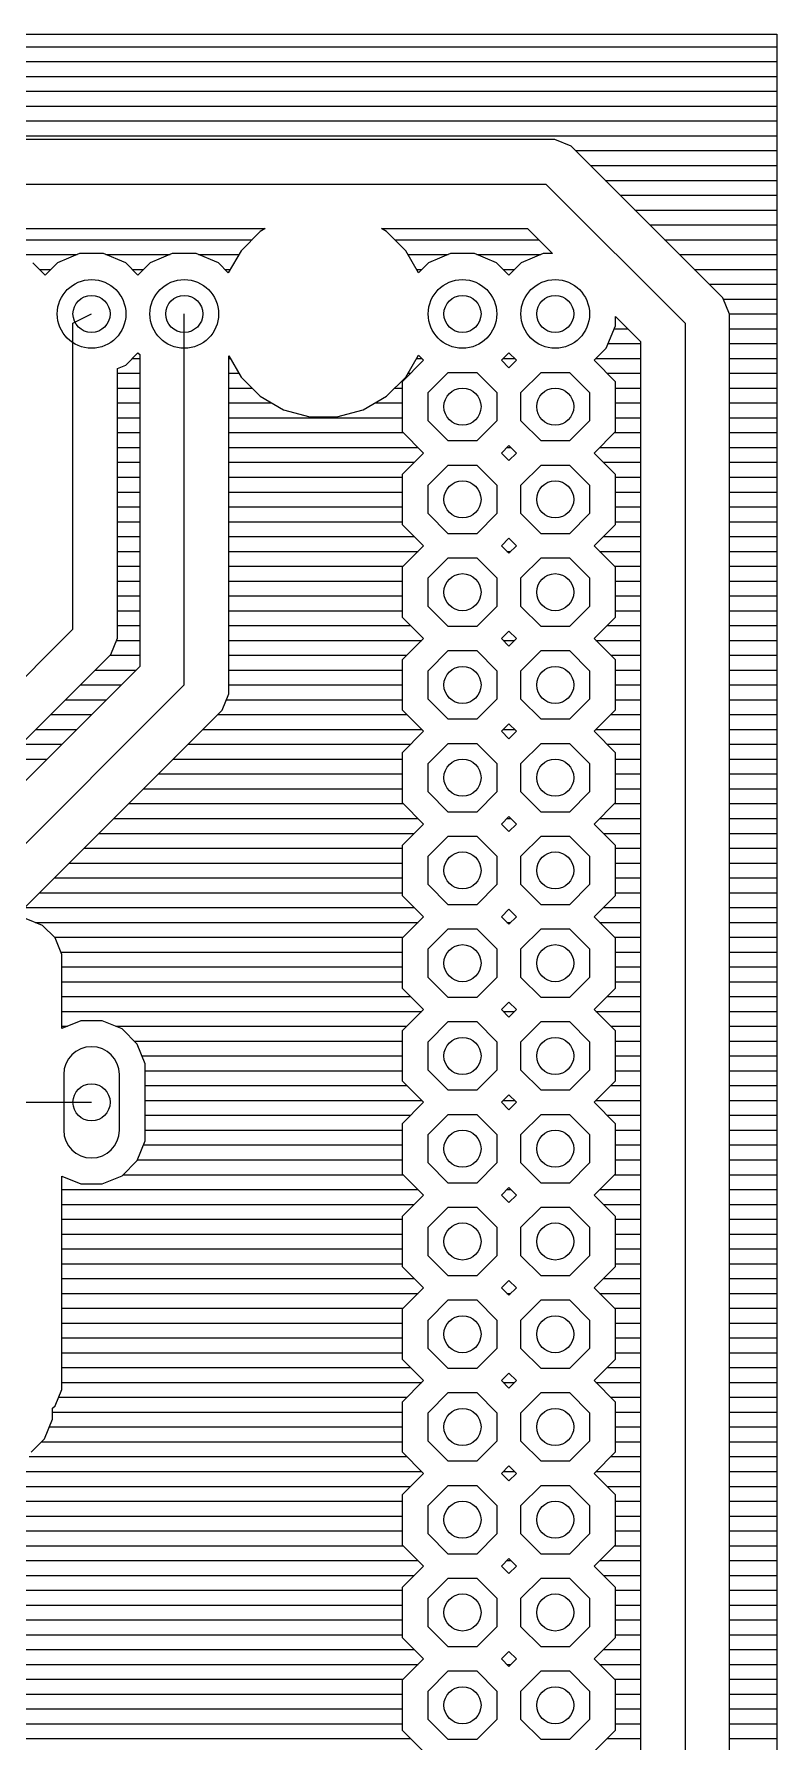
# Model space of a CAD drawing. Extents: x 1 to 104, y 1 to 79.
# Drawn here: x 83.52 to 103.86, y 32.02 to 78.78 of the extents above; entities that cross this region are included whole.
import ezdxf

# ---------------------------------------------------------------- set-up
doc = ezdxf.new("R2010")
doc.units = 0
for name, color, linetype in [('16', 174, 'CONTINUOUS'), ('17', 94, 'CONTINUOUS'), ('44', 250, 'CONTINUOUS')]:
    doc.layers.add(name, color=color, linetype=linetype)

# ---------------------------------------------------------------- blocks, each defined once
blk = doc.blocks.new('ROUNDP')
blk.add_circle((0, 0), 0.5)
blk = doc.blocks.new('OCTAGONP')
blk.add_lwpolyline([(-0.5, -0.2071), (-0.5, 0.2071), (-0.2071, 0.5), (0.2071, 0.5), (0.5, 0.2071), (0.5, -0.2071), (0.2071, -0.5), (-0.2071, -0.5)], close=True)
blk = doc.blocks.new('LONGP100')
blk.add_lwpolyline([(-0.5, -0.5), (0.5, -0.5, 1), (0.5, 0.5), (-0.5, 0.5, 1)], format="xyb", close=True)

msp = doc.modelspace()

# ---------------------------------------------------------------- linework, layer by layer
at = {"layer": '16'}
for p, q in [((1.2192, 78.7808), (103.8608, 78.7808)), ((103.8608, 78.7808), (103.8608, 1.2192)), ((1.2192, 78.4352), (103.8608, 78.4352)), ((1.2192, 78.0288), (103.8608, 78.0288)), ((1.2192, 77.6224), (103.8608, 77.6224)), ((45.6662, 77.216), (103.8608, 77.216)), ((46.0726, 76.8096), (103.8608, 76.8096)), ((46.479, 76.4032), (103.8608, 76.4032)), ((46.8854, 75.9968), (103.8608, 75.9968)), ((97.7785, 75.8952), (54.6215, 75.8952)), ((98.2266, 75.7096), (97.7785, 75.8952)), ((98.5696, 75.3666), (98.2266, 75.7096)), ((98.3458, 75.5904), (103.8608, 75.5904)), ((102.3796, 71.5566), (98.5696, 75.3666)), ((98.7522, 75.184), (103.8608, 75.184)), ((54.864, 74.676), (97.536, 74.676)), ((97.536, 74.676), (101.346, 70.866)), ((99.1586, 74.7776), (103.8608, 74.7776)), ((99.565, 74.3712), (103.8608, 74.3712)), ((99.9714, 73.9648), (103.8608, 73.9648)), ((55.369, 73.4568), (89.8491, 73.4568)), ((89.8491, 73.4568), (89.709, 73.3759)), ((93.171, 73.3759), (93.0309, 73.4568)), ((93.0309, 73.4568), (97.031, 73.4568)), ((97.031, 73.4568), (97.7168, 72.771)), ((100.3778, 73.5584), (103.8608, 73.5584)), ((55.0642, 73.152), (89.4851, 73.152)), ((89.709, 73.3759), (89.1841, 72.851)), ((93.6959, 72.851), (93.171, 73.3759)), ((93.3949, 73.152), (97.3358, 73.152)), ((100.7842, 73.152), (103.8608, 73.152)), ((82.9397, 72.7456), (84.7003, 72.7456)), ((83.82, 72.1849), (83.4852, 72.5196)), ((84.1548, 72.5196), (83.82, 72.1849)), ((84.7616, 72.771), (84.1548, 72.5196)), ((85.4184, 72.771), (84.7616, 72.771)), ((86.0252, 72.5196), (85.4184, 72.771)), ((85.4797, 72.7456), (87.2403, 72.7456)), ((86.36, 72.1849), (86.0252, 72.5196)), ((86.6948, 72.5196), (86.36, 72.1849)), ((87.3016, 72.771), (86.6948, 72.5196)), ((87.9584, 72.771), (87.3016, 72.771)), ((88.5652, 72.5196), (87.9584, 72.771)), ((88.0197, 72.7456), (89.1232, 72.7456)), ((88.8363, 72.2486), (88.5652, 72.5196)), ((89.1841, 72.851), (88.8363, 72.2486)), ((94.0437, 72.2486), (93.6959, 72.851)), ((93.7568, 72.7456), (94.8603, 72.7456)), ((94.3148, 72.5196), (94.0437, 72.2486)), ((94.9216, 72.771), (94.3148, 72.5196)), ((95.5784, 72.771), (94.9216, 72.771)), ((96.1852, 72.5196), (95.5784, 72.771)), ((95.6397, 72.7456), (97.4003, 72.7456)), ((96.52, 72.1849), (96.1852, 72.5196)), ((96.8548, 72.5196), (96.52, 72.1849)), ((97.4616, 72.771), (96.8548, 72.5196)), ((97.7168, 72.771), (97.4616, 72.771)), ((101.1906, 72.7456), (103.8608, 72.7456)), ((83.6657, 72.3392), (83.9743, 72.3392)), ((86.2057, 72.3392), (86.5143, 72.3392)), ((88.7457, 72.3392), (88.8886, 72.3392)), ((93.9914, 72.3392), (94.1343, 72.3392)), ((96.3657, 72.3392), (96.6743, 72.3392)), ((101.597, 72.3392), (103.8608, 72.3392)), ((102.0034, 71.9328), (103.8608, 71.9328)), ((102.5652, 71.1085), (102.3796, 71.5566)), ((84.582, 70.866), (85.09, 71.12)), ((87.63, 60.96), (87.63, 71.12)), ((102.3921, 71.5264), (103.8608, 71.5264)), ((102.5604, 71.12), (103.8608, 71.12)), ((102.5652, 21.0935), (102.5652, 71.1085)), ((84.582, 62.484), (84.582, 70.866)), ((99.1896, 70.1848), (99.441, 70.7916)), ((99.4087, 70.7136), (99.7742, 70.7136)), ((99.441, 70.7916), (99.441, 71.0468)), ((99.441, 71.0468), (100.1268, 70.361)), ((101.346, 70.866), (101.346, 21.336)), ((102.5652, 70.7136), (103.8608, 70.7136)), ((98.8549, 69.85), (99.1896, 70.1848)), ((99.2404, 70.3072), (100.1268, 70.3072)), ((100.1268, 70.361), (100.1268, 24.4509)), ((102.5652, 70.3072), (103.8608, 70.3072)), ((85.8012, 69.6276), (86.0252, 69.7203)), ((86.0252, 69.7203), (86.36, 70.0551)), ((86.2057, 69.9008), (86.4108, 69.9008)), ((86.36, 70.0551), (86.4108, 70.0043)), ((86.4108, 70.0043), (86.4108, 61.465)), ((88.8492, 60.7175), (88.8492, 69.969)), ((88.8492, 69.969), (89.1841, 69.389)), ((88.8492, 69.9008), (88.8886, 69.9008)), ((94.1851, 69.85), (93.599, 69.2639)), ((93.6959, 69.389), (94.0437, 69.9914)), ((93.9914, 69.9008), (94.1343, 69.9008)), ((94.0437, 69.9914), (94.1851, 69.85)), ((96.3149, 69.85), (96.52, 70.0551)), ((96.52, 69.6449), (96.3149, 69.85)), ((96.3657, 69.9008), (96.6743, 69.9008)), ((96.52, 70.0551), (96.7251, 69.85)), ((96.7251, 69.85), (96.52, 69.6449)), ((99.441, 69.2639), (98.8549, 69.85)), ((98.9057, 69.9008), (100.1268, 69.9008)), ((102.5652, 69.9008), (103.8608, 69.9008)), ((85.8012, 62.2415), (85.8012, 69.6276)), ((85.8012, 69.4944), (86.4108, 69.4944)), ((88.8492, 69.4944), (89.1232, 69.4944)), ((89.1841, 69.389), (89.709, 68.8641)), ((93.171, 68.8641), (93.6959, 69.389)), ((93.599, 69.2639), (93.599, 67.8961)), ((93.7568, 69.4944), (93.8295, 69.4944)), ((99.2105, 69.4944), (100.1268, 69.4944)), ((99.441, 67.8961), (99.441, 69.2639)), ((102.5652, 69.4944), (103.8608, 69.4944)), ((85.8012, 69.088), (86.4108, 69.088)), ((88.8492, 69.088), (89.485, 69.088)), ((89.709, 68.8641), (90.3518, 68.4929)), ((92.5282, 68.4929), (93.171, 68.8641)), ((93.395, 69.088), (93.599, 69.088)), ((99.441, 69.088), (100.1268, 69.088)), ((102.5652, 69.088), (103.8608, 69.088)), ((85.8012, 68.6816), (86.4108, 68.6816)), ((85.8012, 68.2752), (86.4108, 68.2752)), ((88.8492, 68.6816), (90.025, 68.6816)), ((88.8492, 68.2752), (93.599, 68.2752)), ((90.3518, 68.4929), (91.0688, 68.3008)), ((91.0688, 68.3008), (91.8112, 68.3008)), ((91.8112, 68.3008), (92.5282, 68.4929)), ((92.855, 68.6816), (93.599, 68.6816)), ((99.441, 68.6816), (100.1268, 68.6816)), ((99.441, 68.2752), (100.1268, 68.2752)), ((102.5652, 68.6816), (103.8608, 68.6816)), ((102.5652, 68.2752), (103.8608, 68.2752)), ((85.8012, 67.8688), (86.4108, 67.8688)), ((88.8492, 67.8688), (93.6263, 67.8688)), ((93.599, 67.8961), (94.1851, 67.31)), ((98.8549, 67.31), (99.441, 67.8961)), ((99.4137, 67.8688), (100.1268, 67.8688)), ((102.5652, 67.8688), (103.8608, 67.8688)), ((85.8012, 67.4624), (86.4108, 67.4624)), ((88.8492, 67.4624), (94.0327, 67.4624)), ((96.3149, 67.31), (96.52, 67.5151)), ((96.4673, 67.4624), (96.5727, 67.4624)), ((96.52, 67.5151), (96.7251, 67.31)), ((99.0073, 67.4624), (100.1268, 67.4624)), ((102.5652, 67.4624), (103.8608, 67.4624)), ((85.8012, 67.056), (86.4108, 67.056)), ((88.8492, 67.056), (93.9311, 67.056)), ((94.1851, 67.31), (93.599, 66.7239)), ((96.52, 67.1049), (96.3149, 67.31)), ((96.7251, 67.31), (96.52, 67.1049)), ((99.441, 66.7239), (98.8549, 67.31)), ((99.1089, 67.056), (100.1268, 67.056)), ((102.5652, 67.056), (103.8608, 67.056)), ((85.8012, 66.6496), (86.4108, 66.6496)), ((88.8492, 66.6496), (93.599, 66.6496)), ((93.599, 66.7239), (93.599, 65.3561)), ((99.441, 65.3561), (99.441, 66.7239)), ((99.441, 66.6496), (100.1268, 66.6496)), ((102.5652, 66.6496), (103.8608, 66.6496)), ((85.8012, 66.2432), (86.4108, 66.2432)), ((88.8492, 66.2432), (93.599, 66.2432)), ((99.441, 66.2432), (100.1268, 66.2432)), ((102.5652, 66.2432), (103.8608, 66.2432)), ((85.8012, 65.8368), (86.4108, 65.8368)), ((88.8492, 65.8368), (93.599, 65.8368)), ((99.441, 65.8368), (100.1268, 65.8368)), ((102.5652, 65.8368), (103.8608, 65.8368)), ((85.8012, 65.4304), (86.4108, 65.4304)), ((85.8012, 65.024), (86.4108, 65.024)), ((88.8492, 65.4304), (93.599, 65.4304)), ((88.8492, 65.024), (93.9311, 65.024)), ((93.599, 65.3561), (94.1851, 64.77)), ((98.8549, 64.77), (99.441, 65.3561)), ((99.1089, 65.024), (100.1268, 65.024)), ((99.441, 65.4304), (100.1268, 65.4304)), ((102.5652, 65.4304), (103.8608, 65.4304)), ((102.5652, 65.024), (103.8608, 65.024)), ((85.8012, 64.6176), (86.4108, 64.6176)), ((88.8492, 64.6176), (94.0327, 64.6176)), ((94.1851, 64.77), (93.599, 64.1839)), ((96.3149, 64.77), (96.52, 64.9751)), ((96.52, 64.5649), (96.3149, 64.77)), ((96.4673, 64.6176), (96.5727, 64.6176)), ((96.52, 64.9751), (96.7251, 64.77)), ((96.7251, 64.77), (96.52, 64.5649)), ((99.441, 64.1839), (98.8549, 64.77)), ((99.0073, 64.6176), (100.1268, 64.6176)), ((102.5652, 64.6176), (103.8608, 64.6176)), ((85.8012, 64.2112), (86.4108, 64.2112)), ((88.8492, 64.2112), (93.6263, 64.2112)), ((93.599, 64.1839), (93.599, 62.8161)), ((99.4137, 64.2112), (100.1268, 64.2112)), ((99.441, 62.8161), (99.441, 64.1839)), ((102.5652, 64.2112), (103.8608, 64.2112)), ((85.8012, 63.8048), (86.4108, 63.8048)), ((88.8492, 63.8048), (93.599, 63.8048)), ((99.441, 63.8048), (100.1268, 63.8048)), ((102.5652, 63.8048), (103.8608, 63.8048)), ((85.8012, 63.3984), (86.4108, 63.3984)), ((88.8492, 63.3984), (93.599, 63.3984)), ((99.441, 63.3984), (100.1268, 63.3984)), ((102.5652, 63.3984), (103.8608, 63.3984)), ((85.8012, 62.992), (86.4108, 62.992)), ((88.8492, 62.992), (93.599, 62.992)), ((93.599, 62.8161), (94.1851, 62.23)), ((98.8549, 62.23), (99.441, 62.8161)), ((99.441, 62.992), (100.1268, 62.992)), ((102.5652, 62.992), (103.8608, 62.992)), ((75.438, 53.34), (84.582, 62.484)), ((85.6156, 61.7934), (85.8012, 62.2415)), ((85.8012, 62.5856), (86.4108, 62.5856)), ((88.8492, 62.5856), (93.8295, 62.5856)), ((94.1851, 62.23), (93.599, 61.6439)), ((96.3149, 62.23), (96.52, 62.4351)), ((96.52, 62.0249), (96.3149, 62.23)), ((96.52, 62.4351), (96.7251, 62.23)), ((96.7251, 62.23), (96.52, 62.0249)), ((99.441, 61.6439), (98.8549, 62.23)), ((99.2105, 62.5856), (100.1268, 62.5856)), ((102.5652, 62.5856), (103.8608, 62.5856)), ((76.6572, 52.835), (85.6156, 61.7934)), ((85.595, 61.7728), (86.4108, 61.7728)), ((85.7754, 62.1792), (86.4108, 62.1792)), ((88.8492, 62.1792), (94.1343, 62.1792)), ((88.8492, 61.7728), (93.7279, 61.7728)), ((96.3657, 62.1792), (96.6743, 62.1792)), ((98.9057, 62.1792), (100.1268, 62.1792)), ((99.3121, 61.7728), (100.1268, 61.7728)), ((102.5652, 62.1792), (103.8608, 62.1792)), ((102.5652, 61.7728), (103.8608, 61.7728)), ((86.4108, 61.465), (77.0334, 52.0876)), ((85.1886, 61.3664), (86.3122, 61.3664)), ((88.8492, 61.3664), (93.599, 61.3664)), ((93.599, 61.6439), (93.599, 60.2761)), ((99.441, 60.2761), (99.441, 61.6439)), ((99.441, 61.3664), (100.1268, 61.3664)), ((102.5652, 61.3664), (103.8608, 61.3664)), ((77.724, 51.054), (87.63, 60.96)), ((84.7822, 60.96), (85.9058, 60.96)), ((88.8492, 60.96), (93.599, 60.96)), ((99.441, 60.96), (100.1268, 60.96)), ((102.5652, 60.96), (103.8608, 60.96)), ((84.3758, 60.5536), (85.4994, 60.5536)), ((88.6636, 60.2694), (88.8492, 60.7175)), ((88.7813, 60.5536), (93.599, 60.5536)), ((99.441, 60.5536), (100.1268, 60.5536)), ((102.5652, 60.5536), (103.8608, 60.5536)), ((83.1058, 54.7116), (88.6636, 60.2694)), ((83.9694, 60.1472), (85.093, 60.1472)), ((88.5414, 60.1472), (93.7279, 60.1472)), ((93.599, 60.2761), (94.1851, 59.69)), ((96.3149, 59.69), (96.52, 59.8951)), ((96.52, 59.8951), (96.7251, 59.69)), ((98.8549, 59.69), (99.441, 60.2761)), ((99.3121, 60.1472), (100.1268, 60.1472)), ((102.5652, 60.1472), (103.8608, 60.1472)), ((83.563, 59.7408), (84.6866, 59.7408)), ((88.135, 59.7408), (94.1343, 59.7408)), ((94.1851, 59.69), (93.599, 59.1039)), ((96.52, 59.4849), (96.3149, 59.69)), ((96.3657, 59.7408), (96.6743, 59.7408)), ((96.7251, 59.69), (96.52, 59.4849)), ((99.441, 59.1039), (98.8549, 59.69)), ((98.9057, 59.7408), (100.1268, 59.7408)), ((102.5652, 59.7408), (103.8608, 59.7408)), ((82.7502, 58.928), (83.8738, 58.928)), ((83.1566, 59.3344), (84.2802, 59.3344)), ((87.3222, 58.928), (93.599, 58.928)), ((87.7286, 59.3344), (93.8295, 59.3344)), ((93.599, 59.1039), (93.599, 57.7361)), ((99.2105, 59.3344), (100.1268, 59.3344)), ((99.441, 57.7361), (99.441, 59.1039)), ((99.441, 58.928), (100.1268, 58.928)), ((102.5652, 59.3344), (103.8608, 59.3344)), ((102.5652, 58.928), (103.8608, 58.928)), ((86.9158, 58.5216), (93.599, 58.5216)), ((99.441, 58.5216), (100.1268, 58.5216)), ((102.5652, 58.5216), (103.8608, 58.5216)), ((86.5094, 58.1152), (93.599, 58.1152)), ((99.441, 58.1152), (100.1268, 58.1152)), ((102.5652, 58.1152), (103.8608, 58.1152)), ((86.103, 57.7088), (93.6263, 57.7088)), ((93.599, 57.7361), (94.1851, 57.15)), ((98.8549, 57.15), (99.441, 57.7361)), ((99.4137, 57.7088), (100.1268, 57.7088)), ((102.5652, 57.7088), (103.8608, 57.7088)), ((85.6966, 57.3024), (94.0327, 57.3024)), ((94.1851, 57.15), (93.599, 56.5639)), ((96.3149, 57.15), (96.52, 57.3551)), ((96.52, 56.9449), (96.3149, 57.15)), ((96.4673, 57.3024), (96.5727, 57.3024)), ((96.52, 57.3551), (96.7251, 57.15)), ((96.7251, 57.15), (96.52, 56.9449)), ((99.441, 56.5639), (98.8549, 57.15)), ((99.0073, 57.3024), (100.1268, 57.3024)), ((102.5652, 57.3024), (103.8608, 57.3024)), ((85.2902, 56.896), (93.9311, 56.896)), ((99.1089, 56.896), (100.1268, 56.896)), ((102.5652, 56.896), (103.8608, 56.896)), ((84.8838, 56.4896), (93.599, 56.4896)), ((93.599, 56.5639), (93.599, 55.1961)), ((99.441, 55.1961), (99.441, 56.5639)), ((99.441, 56.4896), (100.1268, 56.4896)), ((102.5652, 56.4896), (103.8608, 56.4896)), ((84.071, 55.6768), (93.599, 55.6768)), ((84.4774, 56.0832), (93.599, 56.0832)), ((99.441, 56.0832), (100.1268, 56.0832)), ((99.441, 55.6768), (100.1268, 55.6768)), ((102.5652, 56.0832), (103.8608, 56.0832)), ((102.5652, 55.6768), (103.8608, 55.6768)), ((83.6646, 55.2704), (93.599, 55.2704)), ((93.599, 55.1961), (94.1851, 54.61)), ((98.8549, 54.61), (99.441, 55.1961)), ((99.441, 55.2704), (100.1268, 55.2704)), ((102.5652, 55.2704), (103.8608, 55.2704)), ((83.2582, 54.864), (93.9311, 54.864)), ((96.3149, 54.61), (96.52, 54.8151)), ((96.52, 54.8151), (96.7251, 54.61)), ((99.1089, 54.864), (100.1268, 54.864)), ((102.5652, 54.864), (103.8608, 54.864)), ((83.7486, 54.3736), (83.3005, 54.5592)), ((83.5458, 54.4576), (94.0327, 54.4576)), ((84.0916, 54.0306), (83.7486, 54.3736)), ((94.1851, 54.61), (93.599, 54.0239)), ((96.52, 54.4049), (96.3149, 54.61)), ((96.4673, 54.4576), (96.5727, 54.4576)), ((96.7251, 54.61), (96.52, 54.4049)), ((99.441, 54.0239), (98.8549, 54.61)), ((99.0073, 54.4576), (100.1268, 54.4576)), ((102.5652, 54.4576), (103.8608, 54.4576)), ((84.071, 54.0512), (93.6263, 54.0512)), ((84.2772, 53.5825), (84.0916, 54.0306)), ((93.599, 54.0239), (93.599, 52.6561)), ((99.4137, 54.0512), (100.1268, 54.0512)), ((99.441, 52.6561), (99.441, 54.0239)), ((102.5652, 54.0512), (103.8608, 54.0512)), ((84.2514, 53.6448), (93.599, 53.6448)), ((84.2772, 51.5499), (84.2772, 53.5825)), ((99.441, 53.6448), (100.1268, 53.6448)), ((102.5652, 53.6448), (103.8608, 53.6448)), ((84.2772, 53.2384), (93.599, 53.2384)), ((99.441, 53.2384), (100.1268, 53.2384)), ((102.5652, 53.2384), (103.8608, 53.2384)), ((84.2772, 52.832), (93.599, 52.832)), ((84.2772, 52.4256), (93.8295, 52.4256)), ((93.599, 52.6561), (94.1851, 52.07)), ((98.8549, 52.07), (99.441, 52.6561)), ((99.2105, 52.4256), (100.1268, 52.4256)), ((99.441, 52.832), (100.1268, 52.832)), ((102.5652, 52.832), (103.8608, 52.832)), ((102.5652, 52.4256), (103.8608, 52.4256)), ((84.2772, 52.0192), (94.1343, 52.0192)), ((94.1851, 52.07), (93.599, 51.4839)), ((96.3149, 52.07), (96.52, 52.2751)), ((96.52, 51.8649), (96.3149, 52.07)), ((96.3657, 52.0192), (96.6743, 52.0192)), ((96.52, 52.2751), (96.7251, 52.07)), ((96.7251, 52.07), (96.52, 51.8649)), ((99.441, 51.4839), (98.8549, 52.07)), ((98.9057, 52.0192), (100.1268, 52.0192)), ((102.5652, 52.0192), (103.8608, 52.0192)), ((84.797, 51.7652), (84.2772, 51.5499)), ((84.2772, 51.6128), (84.429, 51.6128)), ((85.383, 51.7652), (84.797, 51.7652)), ((85.9245, 51.5409), (85.383, 51.7652)), ((85.751, 51.6128), (93.7279, 51.6128)), ((86.3389, 51.1265), (85.9245, 51.5409)), ((93.599, 51.4839), (93.599, 50.1161)), ((99.3121, 51.6128), (100.1268, 51.6128)), ((99.441, 50.1161), (99.441, 51.4839)), ((102.5652, 51.6128), (103.8608, 51.6128)), ((86.259, 51.2064), (93.599, 51.2064)), ((86.5632, 50.585), (86.3389, 51.1265)), ((99.441, 51.2064), (100.1268, 51.2064)), ((102.5652, 51.2064), (103.8608, 51.2064)), ((86.4742, 50.8), (93.599, 50.8)), ((86.5632, 48.475), (86.5632, 50.585)), ((99.441, 50.8), (100.1268, 50.8)), ((102.5652, 50.8), (103.8608, 50.8)), ((86.5632, 50.3936), (93.599, 50.3936)), ((93.599, 50.1161), (94.1851, 49.53)), ((98.8549, 49.53), (99.441, 50.1161)), ((99.441, 50.3936), (100.1268, 50.3936)), ((102.5652, 50.3936), (103.8608, 50.3936)), ((86.5632, 49.9872), (93.7279, 49.9872)), ((86.5632, 49.5808), (94.1343, 49.5808)), ((96.3149, 49.53), (96.52, 49.7351)), ((96.3657, 49.5808), (96.6743, 49.5808)), ((96.52, 49.7351), (96.7251, 49.53)), ((98.9057, 49.5808), (100.1268, 49.5808)), ((99.3121, 49.9872), (100.1268, 49.9872)), ((102.5652, 49.9872), (103.8608, 49.9872)), ((102.5652, 49.5808), (103.8608, 49.5808)), ((83.058, 49.53), (85.09, 49.53)), ((86.5632, 49.1744), (93.8295, 49.1744)), ((94.1851, 49.53), (93.599, 48.9439)), ((96.52, 49.3249), (96.3149, 49.53)), ((96.7251, 49.53), (96.52, 49.3249)), ((99.441, 48.9439), (98.8549, 49.53)), ((99.2105, 49.1744), (100.1268, 49.1744)), ((102.5652, 49.1744), (103.8608, 49.1744)), ((86.5632, 48.768), (93.599, 48.768)), ((93.599, 48.9439), (93.599, 47.5761)), ((99.441, 47.5761), (99.441, 48.9439)), ((99.441, 48.768), (100.1268, 48.768)), ((102.5652, 48.768), (103.8608, 48.768)), ((86.3389, 47.9335), (86.5632, 48.475)), ((86.5162, 48.3616), (93.599, 48.3616)), ((99.441, 48.3616), (100.1268, 48.3616)), ((102.5652, 48.3616), (103.8608, 48.3616)), ((85.9245, 47.5191), (86.3389, 47.9335)), ((86.3479, 47.9552), (93.599, 47.9552)), ((99.441, 47.9552), (100.1268, 47.9552)), ((102.5652, 47.9552), (103.8608, 47.9552)), ((84.2772, 41.6675), (84.2772, 47.5101)), ((84.2772, 47.5101), (84.797, 47.2948)), ((84.797, 47.2948), (85.383, 47.2948)), ((85.383, 47.2948), (85.9245, 47.5191)), ((85.9542, 47.5488), (93.6263, 47.5488)), ((93.599, 47.5761), (94.1851, 46.99)), ((98.8549, 46.99), (99.441, 47.5761)), ((99.4137, 47.5488), (100.1268, 47.5488)), ((102.5652, 47.5488), (103.8608, 47.5488)), ((84.2772, 47.1424), (94.0327, 47.1424)), ((94.1851, 46.99), (93.599, 46.4039)), ((96.3149, 46.99), (96.52, 47.1951)), ((96.52, 46.7849), (96.3149, 46.99)), ((96.4673, 47.1424), (96.5727, 47.1424)), ((96.52, 47.1951), (96.7251, 46.99)), ((96.7251, 46.99), (96.52, 46.7849)), ((99.441, 46.4039), (98.8549, 46.99)), ((99.0073, 47.1424), (100.1268, 47.1424)), ((102.5652, 47.1424), (103.8608, 47.1424)), ((84.2772, 46.736), (93.9311, 46.736)), ((84.2772, 46.3296), (93.599, 46.3296)), ((93.599, 46.4039), (93.599, 45.0361)), ((99.1089, 46.736), (100.1268, 46.736)), ((99.441, 45.0361), (99.441, 46.4039)), ((99.441, 46.3296), (100.1268, 46.3296)), ((102.5652, 46.736), (103.8608, 46.736)), ((102.5652, 46.3296), (103.8608, 46.3296)), ((84.2772, 45.9232), (93.599, 45.9232)), ((99.441, 45.9232), (100.1268, 45.9232)), ((102.5652, 45.9232), (103.8608, 45.9232)), ((84.2772, 45.5168), (93.599, 45.5168)), ((99.441, 45.5168), (100.1268, 45.5168)), ((102.5652, 45.5168), (103.8608, 45.5168)), ((84.2772, 45.1104), (93.599, 45.1104)), ((93.599, 45.0361), (94.1851, 44.45)), ((98.8549, 44.45), (99.441, 45.0361)), ((99.441, 45.1104), (100.1268, 45.1104)), ((102.5652, 45.1104), (103.8608, 45.1104)), ((84.2772, 44.704), (93.9311, 44.704)), ((94.1851, 44.45), (93.599, 43.8639)), ((96.3149, 44.45), (96.52, 44.6551)), ((96.52, 44.2449), (96.3149, 44.45)), ((96.52, 44.6551), (96.7251, 44.45)), ((96.7251, 44.45), (96.52, 44.2449)), ((99.441, 43.8639), (98.8549, 44.45)), ((99.1089, 44.704), (100.1268, 44.704)), ((102.5652, 44.704), (103.8608, 44.704)), ((84.2772, 44.2976), (94.0327, 44.2976)), ((96.4673, 44.2976), (96.5727, 44.2976)), ((99.0073, 44.2976), (100.1268, 44.2976)), ((102.5652, 44.2976), (103.8608, 44.2976)), ((84.2772, 43.8912), (93.6263, 43.8912)), ((93.599, 43.8639), (93.599, 42.4961)), ((99.4137, 43.8912), (100.1268, 43.8912)), ((99.441, 42.4961), (99.441, 43.8639)), ((102.5652, 43.8912), (103.8608, 43.8912)), ((84.2772, 43.4848), (93.599, 43.4848)), ((84.2772, 43.0784), (93.599, 43.0784)), ((99.441, 43.4848), (100.1268, 43.4848)), ((99.441, 43.0784), (100.1268, 43.0784)), ((102.5652, 43.4848), (103.8608, 43.4848)), ((102.5652, 43.0784), (103.8608, 43.0784)), ((84.2772, 42.672), (93.599, 42.672)), ((99.441, 42.672), (100.1268, 42.672)), ((102.5652, 42.672), (103.8608, 42.672)), ((84.2772, 42.2656), (93.8295, 42.2656)), ((93.599, 42.4961), (94.1851, 41.91)), ((96.3149, 41.91), (96.52, 42.1151)), ((96.52, 42.1151), (96.7251, 41.91)), ((98.8549, 41.91), (99.441, 42.4961)), ((99.2105, 42.2656), (100.1268, 42.2656)), ((102.5652, 42.2656), (103.8608, 42.2656)), ((84.0916, 41.2194), (84.2772, 41.6675)), ((84.2772, 41.8592), (94.1343, 41.8592)), ((94.1851, 41.91), (93.599, 41.3239)), ((96.52, 41.7049), (96.3149, 41.91)), ((96.3657, 41.8592), (96.6743, 41.8592)), ((96.7251, 41.91), (96.52, 41.7049)), ((99.441, 41.3239), (98.8549, 41.91)), ((98.9057, 41.8592), (100.1268, 41.8592)), ((102.5652, 41.8592), (103.8608, 41.8592)), ((84.0232, 41.151), (84.0916, 41.2194)), ((84.1883, 41.4528), (93.7279, 41.4528)), ((93.599, 41.3239), (93.599, 39.9561)), ((99.3121, 41.4528), (100.1268, 41.4528)), ((99.441, 39.9561), (99.441, 41.3239)), ((102.5652, 41.4528), (103.8608, 41.4528)), ((83.7989, 40.3135), (84.0232, 40.855)), ((84.0232, 40.855), (84.0232, 41.151)), ((84.0232, 41.0464), (93.599, 41.0464)), ((99.441, 41.0464), (100.1268, 41.0464)), ((102.5652, 41.0464), (103.8608, 41.0464)), ((83.4348, 39.9494), (83.7989, 40.3135)), ((83.719, 40.2336), (93.599, 40.2336)), ((83.9342, 40.64), (93.599, 40.64)), ((99.441, 40.64), (100.1268, 40.64)), ((99.441, 40.2336), (100.1268, 40.2336)), ((102.5652, 40.64), (103.8608, 40.64)), ((102.5652, 40.2336), (103.8608, 40.2336)), ((83.3842, 39.8272), (93.7279, 39.8272)), ((93.599, 39.9561), (94.1851, 39.37)), ((98.8549, 39.37), (99.441, 39.9561)), ((99.3121, 39.8272), (100.1268, 39.8272)), ((102.5652, 39.8272), (103.8608, 39.8272)), ((83.055, 39.4208), (94.1343, 39.4208)), ((94.1851, 39.37), (93.599, 38.7839)), ((96.3149, 39.37), (96.52, 39.5751)), ((96.52, 39.1649), (96.3149, 39.37)), ((96.3657, 39.4208), (96.6743, 39.4208)), ((96.52, 39.5751), (96.7251, 39.37)), ((96.7251, 39.37), (96.52, 39.1649)), ((99.441, 38.7839), (98.8549, 39.37)), ((98.9057, 39.4208), (100.1268, 39.4208)), ((102.5652, 39.4208), (103.8608, 39.4208)), ((82.6486, 39.0144), (93.8295, 39.0144)), ((99.2105, 39.0144), (100.1268, 39.0144)), ((102.5652, 39.0144), (103.8608, 39.0144)), ((82.2422, 38.608), (93.599, 38.608)), ((93.599, 38.7839), (93.599, 37.4161)), ((99.441, 37.4161), (99.441, 38.7839)), ((99.441, 38.608), (100.1268, 38.608)), ((102.5652, 38.608), (103.8608, 38.608)), ((81.8358, 38.2016), (93.599, 38.2016)), ((99.441, 38.2016), (100.1268, 38.2016)), ((102.5652, 38.2016), (103.8608, 38.2016)), ((81.4294, 37.7952), (93.599, 37.7952)), ((93.599, 37.4161), (94.1851, 36.83)), ((98.8549, 36.83), (99.441, 37.4161)), ((99.441, 37.7952), (100.1268, 37.7952)), ((102.5652, 37.7952), (103.8608, 37.7952)), ((80.6166, 36.9824), (94.0327, 36.9824)), ((81.023, 37.3888), (93.6263, 37.3888)), ((96.3149, 36.83), (96.52, 37.0351)), ((96.4673, 36.9824), (96.5727, 36.9824)), ((96.52, 37.0351), (96.7251, 36.83)), ((99.0073, 36.9824), (100.1268, 36.9824)), ((99.4137, 37.3888), (100.1268, 37.3888)), ((102.5652, 37.3888), (103.8608, 37.3888)), ((102.5652, 36.9824), (103.8608, 36.9824)), ((80.2102, 36.576), (93.9311, 36.576)), ((94.1851, 36.83), (93.599, 36.2439)), ((96.52, 36.6249), (96.3149, 36.83)), ((96.7251, 36.83), (96.52, 36.6249)), ((99.441, 36.2439), (98.8549, 36.83)), ((99.1089, 36.576), (100.1268, 36.576)), ((102.5652, 36.576), (103.8608, 36.576)), ((79.8038, 36.1696), (93.599, 36.1696)), ((93.599, 36.2439), (93.599, 34.8761)), ((99.441, 34.8761), (99.441, 36.2439)), ((99.441, 36.1696), (100.1268, 36.1696)), ((102.5652, 36.1696), (103.8608, 36.1696)), ((79.3974, 35.7632), (93.599, 35.7632)), ((99.441, 35.7632), (100.1268, 35.7632)), ((102.5652, 35.7632), (103.8608, 35.7632)), ((78.991, 35.3568), (93.599, 35.3568)), ((99.441, 35.3568), (100.1268, 35.3568)), ((102.5652, 35.3568), (103.8608, 35.3568)), ((78.5846, 34.9504), (93.599, 34.9504)), ((93.599, 34.8761), (94.1851, 34.29)), ((98.8549, 34.29), (99.441, 34.8761)), ((99.441, 34.9504), (100.1268, 34.9504)), ((102.5652, 34.9504), (103.8608, 34.9504)), ((77.7718, 34.1376), (94.0327, 34.1376)), ((78.1782, 34.544), (93.9311, 34.544)), ((94.1851, 34.29), (93.599, 33.7039)), ((96.3149, 34.29), (96.52, 34.4951)), ((96.52, 34.0849), (96.3149, 34.29)), ((96.4673, 34.1376), (96.5727, 34.1376)), ((96.52, 34.4951), (96.7251, 34.29)), ((96.7251, 34.29), (96.52, 34.0849)), ((99.441, 33.7039), (98.8549, 34.29)), ((99.0073, 34.1376), (100.1268, 34.1376)), ((99.1089, 34.544), (100.1268, 34.544)), ((102.5652, 34.544), (103.8608, 34.544)), ((102.5652, 34.1376), (103.8608, 34.1376)), ((77.3654, 33.7312), (93.6263, 33.7312)), ((93.599, 33.7039), (93.599, 32.3361)), ((99.4137, 33.7312), (100.1268, 33.7312)), ((99.441, 32.3361), (99.441, 33.7039)), ((102.5652, 33.7312), (103.8608, 33.7312)), ((76.959, 33.3248), (93.599, 33.3248)), ((99.441, 33.3248), (100.1268, 33.3248)), ((102.5652, 33.3248), (103.8608, 33.3248)), ((76.5526, 32.9184), (93.599, 32.9184)), ((99.441, 32.9184), (100.1268, 32.9184)), ((102.5652, 32.9184), (103.8608, 32.9184)), ((76.1462, 32.512), (93.599, 32.512)), ((93.599, 32.3361), (94.1851, 31.75)), ((98.8549, 31.75), (99.441, 32.3361)), ((99.441, 32.512), (100.1268, 32.512)), ((102.5652, 32.512), (103.8608, 32.512)), ((75.7398, 32.1056), (93.8295, 32.1056)), ((99.2105, 32.1056), (100.1268, 32.1056)), ((102.5652, 32.1056), (103.8608, 32.1056))]:
    msp.add_line(p, q, dxfattribs=at)
at = {"layer": '44'}
for centre in [(85.09, 71.12), (87.63, 71.12), (95.25, 71.12), (97.79, 71.12), (95.25, 68.58), (97.79, 68.58), (95.25, 66.04), (97.79, 66.04), (95.25, 63.5), (97.79, 63.5), (95.25, 60.96), (97.79, 60.96), (95.25, 58.42), (97.79, 58.42), (95.25, 55.88), (97.79, 55.88), (95.25, 53.34), (97.79, 53.34), (95.25, 50.8), (97.79, 50.8), (85.09, 49.53), (95.25, 48.26), (97.79, 48.26), (95.25, 45.72), (97.79, 45.72), (95.25, 43.18), (97.79, 43.18), (95.25, 40.64), (97.79, 40.64), (95.25, 38.1), (97.79, 38.1), (95.25, 35.56), (97.79, 35.56), (95.25, 33.02), (97.79, 33.02)]:
    msp.add_circle(centre, 0.508, dxfattribs=at)

# ---------------------------------------------------------------- block references
at = {"layer": '17', "rotation": 90}
for name, p, xscale, yscale in [('ROUNDP', (85.09, 71.12), 1.8796, 1.8796), ('ROUNDP', (87.63, 71.12), 1.8796, 1.8796), ('ROUNDP', (95.25, 71.12), 1.8796, 1.8796), ('ROUNDP', (97.79, 71.12), 1.8796, 1.8796), ('OCTAGONP', (95.25, 68.58), 1.8796, 1.8796), ('OCTAGONP', (97.79, 68.58), 1.8796, 1.8796), ('OCTAGONP', (95.25, 66.04), 1.8796, 1.8796), ('OCTAGONP', (97.79, 66.04), 1.8796, 1.8796), ('OCTAGONP', (95.25, 63.5), 1.8796, 1.8796), ('OCTAGONP', (97.79, 63.5), 1.8796, 1.8796), ('OCTAGONP', (95.25, 60.96), 1.8796, 1.8796), ('OCTAGONP', (97.79, 60.96), 1.8796, 1.8796), ('OCTAGONP', (95.25, 58.42), 1.8796, 1.8796), ('OCTAGONP', (97.79, 58.42), 1.8796, 1.8796), ('OCTAGONP', (95.25, 55.88), 1.8796, 1.8796), ('OCTAGONP', (97.79, 55.88), 1.8796, 1.8796), ('OCTAGONP', (95.25, 53.34), 1.8796, 1.8796), ('OCTAGONP', (97.79, 53.34), 1.8796, 1.8796), ('OCTAGONP', (95.25, 50.8), 1.8796, 1.8796), ('OCTAGONP', (97.79, 50.8), 1.8796, 1.8796), ('LONGP100', (85.09, 49.53), 1.524, 1.524), ('OCTAGONP', (95.25, 48.26), 1.8796, 1.8796), ('OCTAGONP', (97.79, 48.26), 1.8796, 1.8796), ('OCTAGONP', (95.25, 45.72), 1.8796, 1.8796), ('OCTAGONP', (97.79, 45.72), 1.8796, 1.8796), ('OCTAGONP', (95.25, 43.18), 1.8796, 1.8796), ('OCTAGONP', (97.79, 43.18), 1.8796, 1.8796), ('OCTAGONP', (95.25, 40.64), 1.8796, 1.8796), ('OCTAGONP', (97.79, 40.64), 1.8796, 1.8796), ('OCTAGONP', (95.25, 38.1), 1.8796, 1.8796), ('OCTAGONP', (97.79, 38.1), 1.8796, 1.8796), ('OCTAGONP', (95.25, 35.56), 1.8796, 1.8796), ('OCTAGONP', (97.79, 35.56), 1.8796, 1.8796), ('OCTAGONP', (95.25, 33.02), 1.8796, 1.8796), ('OCTAGONP', (97.79, 33.02), 1.8796, 1.8796)]:
    msp.add_blockref(name, p, dxfattribs=dict(at, xscale=xscale, yscale=yscale))

doc.saveas('drawing.dxf')
